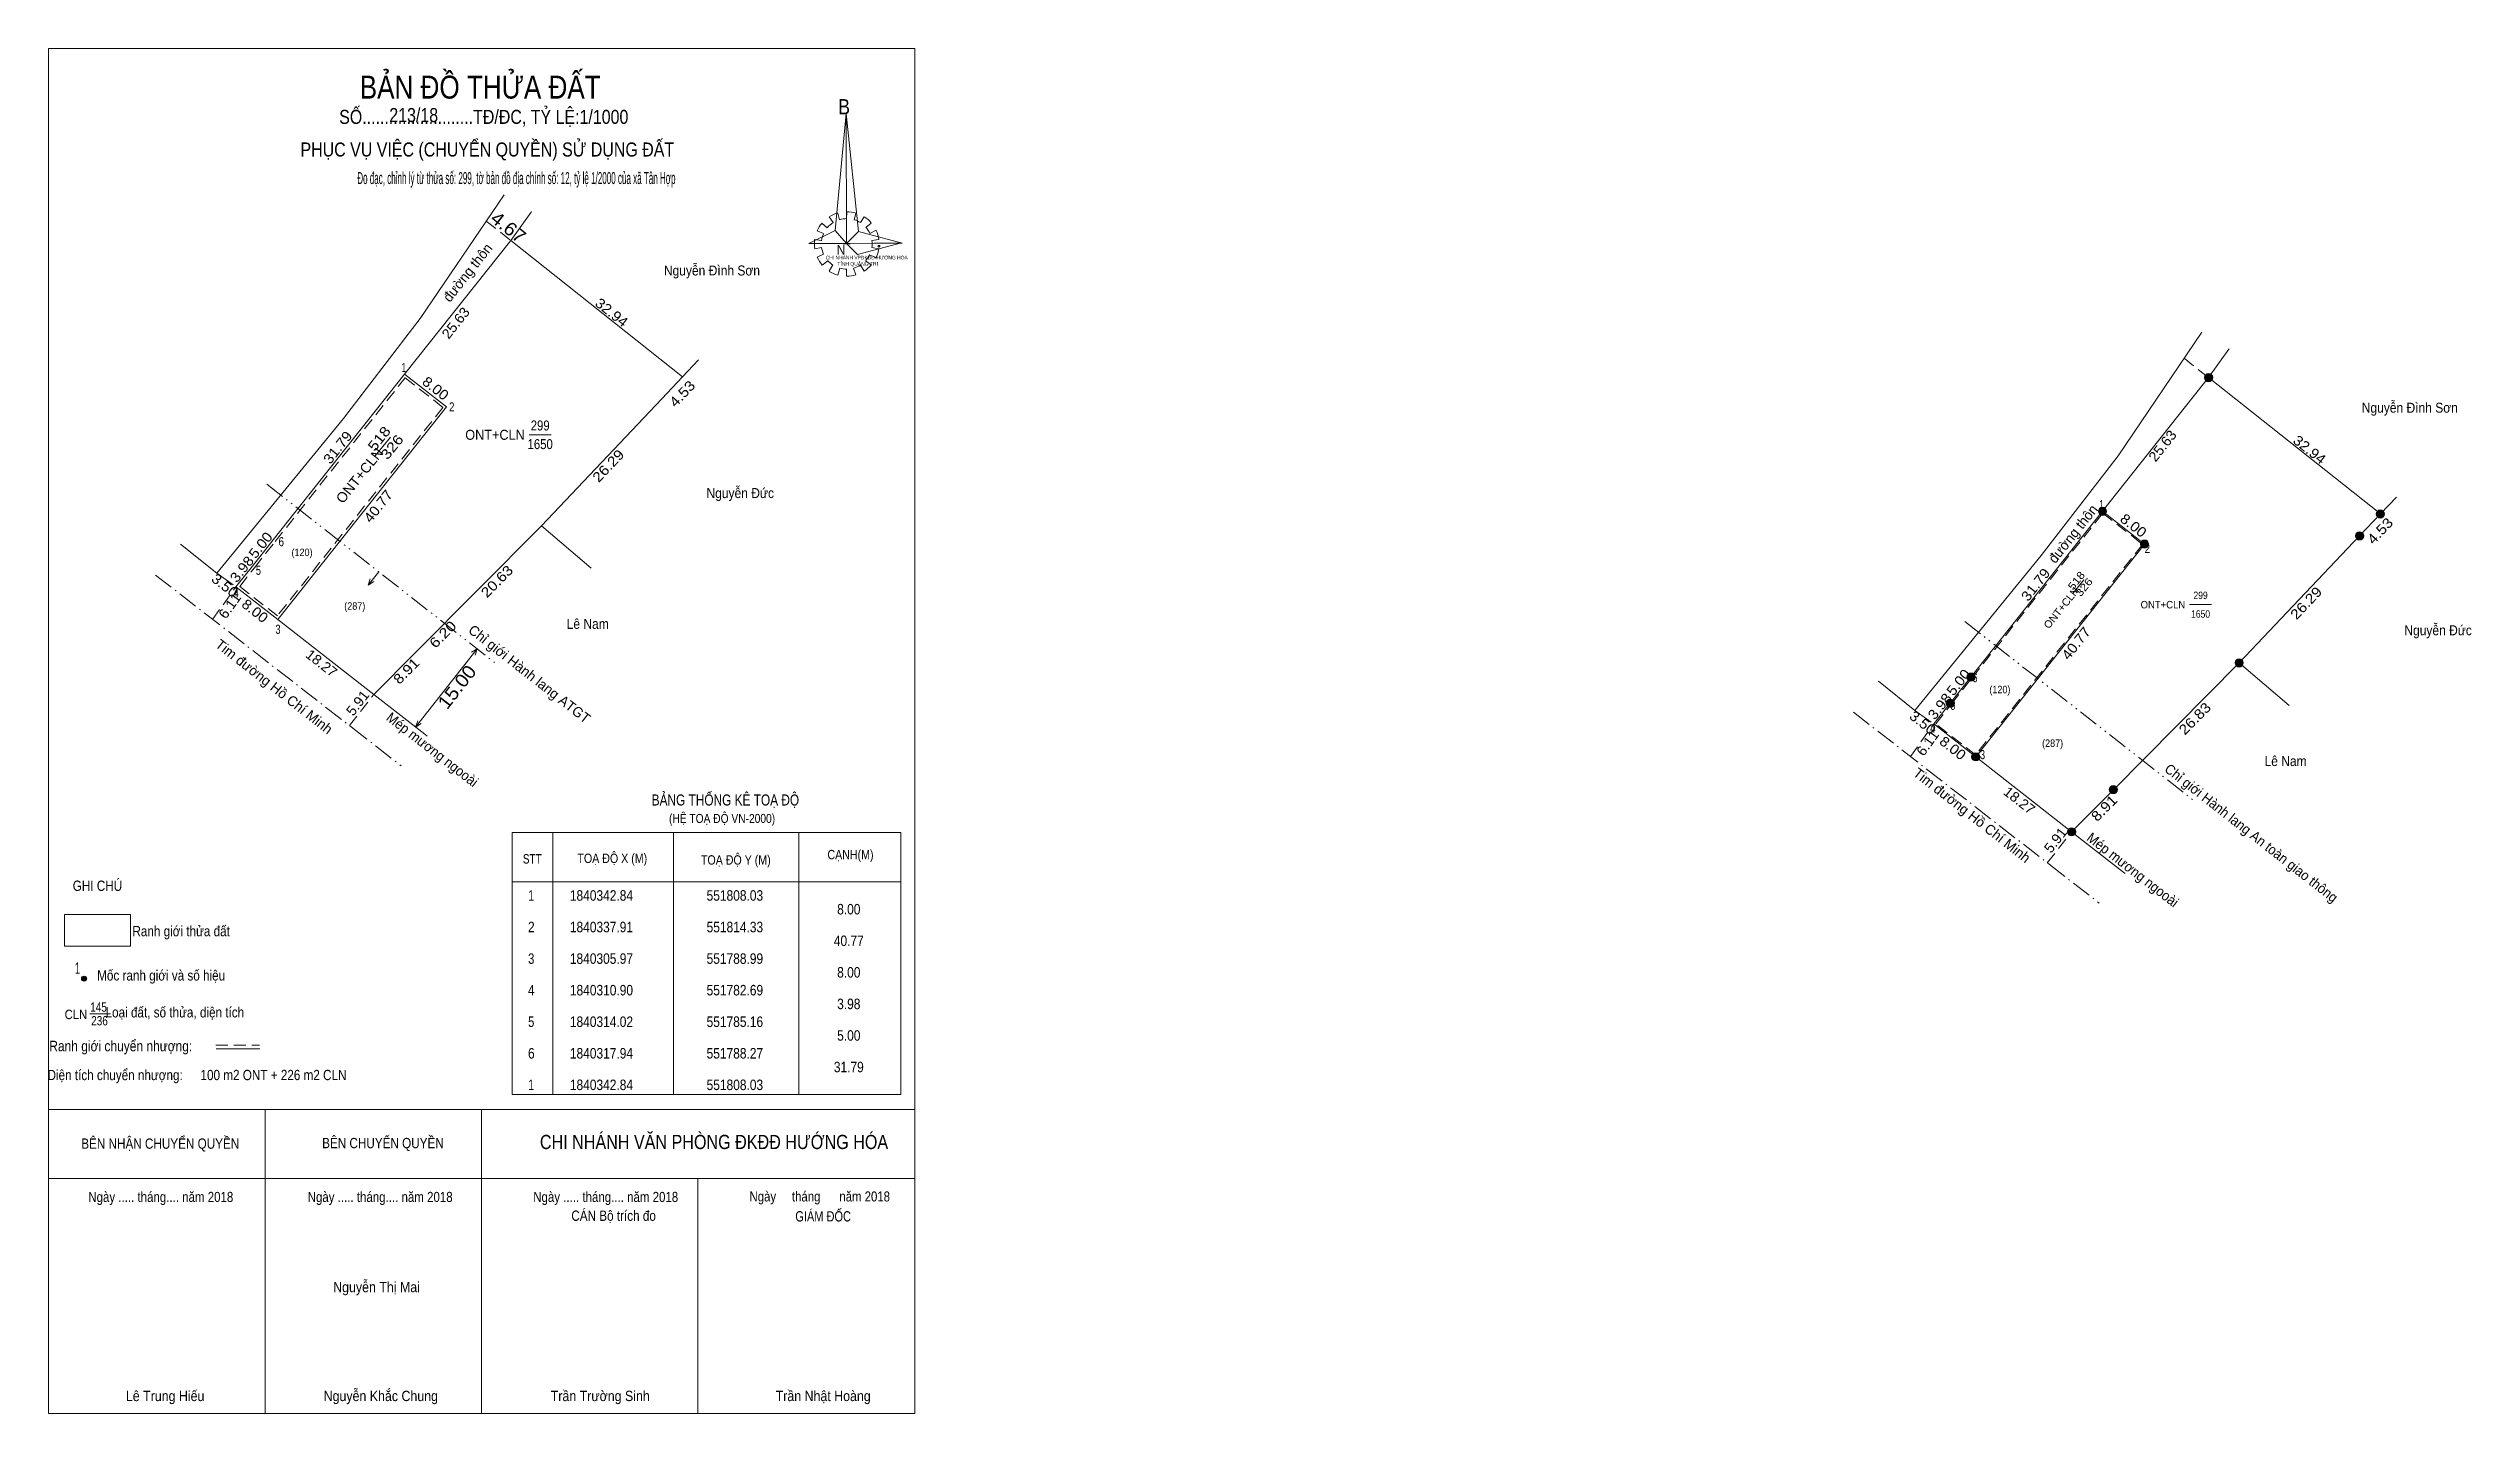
# Model space of a CAD drawing. Header units: metres. Extents: x 551500 to 551863, y 1840207 to 1840412.
import ezdxf
from ezdxf.enums import TextEntityAlignment as Align

# ---------------------------------------------------------------- set-up
doc = ezdxf.new("R2010")
doc.units = ezdxf.units.M
doc.header["$LTSCALE"] = 0.6
doc.header["$PDMODE"] = 32
doc.header["$PDSIZE"] = 0.3
for name, pattern in [('DASH_DOUBLE_DOT', [9.2, 5, -1.2, 0.3, -1.2, 0.3, -1.2]), ('DOT_DASHED', [7.7, 5, -1.2, 0.3, -1.2]), ('MEDIUM_DASHED', [4.5, 3, -1.5])]:
    doc.linetypes.add(name, pattern=pattern)
for name, color, linetype, lineweight in [('1', 7, 'Continuous', 13), ('10', 7, 'Continuous', 13), ('2', 7, 'Continuous', 13), ('22', 7, 'DASH_DOUBLE_DOT', 13), ('3', 7, 'MEDIUM_DASHED', 13), ('5', 7, 'Continuous', 13), ('52', 7, 'MEDIUM_DASHED', 13), ('60', 7, 'Continuous', 13)]:
    doc.layers.add(name, color=color, linetype=linetype, lineweight=lineweight)
doc.layers.add('59', color=7, linetype='Continuous')
doc.layers.add('7', color=7, linetype='Continuous')

msp = doc.modelspace()

# ---------------------------------------------------------------- hatches: boundary and pattern name
at = {"layer": '1'}
h = msp.add_hatch(color=256, dxfattribs=at)
edge = h.paths.add_edge_path()
edge.add_ellipse((551504.8799, 1840272.6531), major_axis=(0, 0.3755), ratio=0.95813483, start_angle=0, end_angle=360)
at = {"layer": '2'}
for points in [[(551824.5775, 1840362.92, 1), (551823.3425, 1840362.92, 1)], [(551808.647, 1840342.8429, 1), (551807.412, 1840342.8429, 1)], [(551850.3765, 1840342.441, 1), (551849.1415, 1840342.441, 1)], [(551847.2575, 1840339.15, 1), (551846.0225, 1840339.15, 1)], [(551847.2585, 1840339.149, 1), (551846.0235, 1840339.149, 1)], [(551814.9474, 1840337.9128, 1), (551813.7124, 1840337.9128, 1)], [(551829.1775, 1840320.07, 1), (551827.9425, 1840320.07, 1)], [(551788.8875, 1840317.94, 1), (551787.6525, 1840317.94, 1)], [(551785.7775, 1840314.02, 1), (551784.5425, 1840314.02, 1)], [(551789.6079, 1840305.9699, 1), (551788.3729, 1840305.9699, 1)], [(551810.2775, 1840301.03, 1), (551809.0425, 1840301.03, 1)], [(551803.9975, 1840294.71, 1), (551802.7625, 1840294.71, 1)]]:
    msp.add_hatch(color=256, dxfattribs=at).paths.add_polyline_path(points)

# ---------------------------------------------------------------- linework, layer by layer
at = {"layer": '1'}
for p, q in [((551615.686, 1840386.121), (551616.475, 1840385.43)), ((551617.358, 1840386.187), (551616.79, 1840387.043)), ((551618.083, 1840387.635), (551618.335, 1840386.615)), ((551619.408, 1840386.779), (551619.439, 1840387.833)), ((551620.795, 1840387.635), (551620.543, 1840386.582)), ((551621.489, 1840386.187), (551622.057, 1840387.043)), ((551623.098, 1840386.121), (551622.309, 1840385.463)), ((551614.582, 1840383.652), (551615.623, 1840383.488)), ((551615.623, 1840382.435), (551614.582, 1840382.27)), ((551615.939, 1840384.541), (551614.992, 1840384.936)), ((551618.903, 1840383.027), (551619.912, 1840383.027)), ((551622.877, 1840384.574), (551623.823, 1840385.035)), ((551624.264, 1840383.652), (551623.192, 1840383.488)), ((551623.192, 1840382.435), (551624.264, 1840382.27)), ((551614.992, 1840380.986), (551615.939, 1840381.447)), ((551616.569, 1840380.46), (551615.749, 1840379.801)), ((551616.79, 1840378.913), (551617.326, 1840379.834)), ((551618.398, 1840379.34), (551618.083, 1840378.32)), ((551619.408, 1840378.156), (551619.408, 1840379.176)), ((551620.448, 1840379.34), (551620.764, 1840378.353)), ((551622.057, 1840378.913), (551621.489, 1840379.801)), ((551622.246, 1840380.46), (551623.098, 1840379.834)), ((551623.854, 1840380.953), (551622.814, 1840381.348)), ((551548.391, 1840332.281), (551547.543, 1840331.752)), ((551554.675, 1840310.425), (551563.899, 1840322.211)), ((551563.05, 1840321.682), (551563.899, 1840322.211)), ((551563.589, 1840321.26), (551563.899, 1840322.211)), ((551554.985, 1840311.375), (551554.675, 1840310.425)), ((551555.524, 1840310.954), (551554.675, 1840310.425)), ((551569.191, 1840294.586), (551569.191, 1840255.286)), ((551627.57, 1840294.586), (551569.191, 1840294.586)), ((551575.26, 1840294.586), (551575.26, 1840255.286)), ((551593.404, 1840294.586), (551593.404, 1840255.286)), ((551612.217, 1840294.586), (551612.217, 1840255.286)), ((551627.57, 1840294.586), (551627.57, 1840255.286)), ((551627.57, 1840287.175), (551569.222, 1840287.175)), ((551505.741, 1840267.397), (551508.849, 1840267.397)), ((551524.702, 1840262.099), (551531.277, 1840262.099)), ((551627.57, 1840255.286), (551569.191, 1840255.286)), ((551499.525, 1840253.021), (551629.633, 1840253.021)), ((551532.052, 1840253.021), (551532.052, 1840207.356)), ((551564.579, 1840253.021), (551564.579, 1840207.356)), ((551499.525, 1840242.666), (551629.633, 1840242.666)), ((551597.076, 1840242.666), (551597.076, 1840207.356))]:
    msp.add_line(p, q, dxfattribs=at)
at = {"layer": '1', "linetype": 'MEDIUM_DASHED'}
msp.add_line((551524.663, 1840262.685), (551531.239, 1840262.685), dxfattribs=at)
at = {"layer": '1'}
for points in [[(551499.525, 1840207.356), (551499.525, 1840412.344), (551629.633, 1840412.344), (551629.633, 1840207.356)], [(551499.525, 1840207.356), (551499.525, 1840412.344), (551629.633, 1840412.344), (551629.633, 1840207.356)], [(551619.345, 1840402.579), (551619.408, 1840383.06), (551617.705, 1840385.002)], [(551619.345, 1840402.579), (551619.408, 1840383.06), (551621.205, 1840384.87)], [(551613.731, 1840383.06), (551617.705, 1840385.002), (551619.408, 1840383.06)], [(551627.733, 1840383.126), (551619.408, 1840383.06), (551621.205, 1840384.87)], [(551627.67, 1840383.159), (551621.048, 1840381.381), (551619.408, 1840383.06)], [(551501.931, 1840282.267), (551511.822, 1840282.267), (551511.822, 1840277.549), (551501.931, 1840277.549)]]:
    msp.add_lwpolyline(points, close=True, dxfattribs=at)
at = {"layer": '1', "linetype": 'MEDIUM_DASHED'}
for points in [[(551553.09, 1840362.886), (551558.76, 1840358.449), (551533.918, 1840327.132), (551528.247, 1840331.57), (551530.468, 1840334.374), (551533.578, 1840338.294)], [(551808.063, 1840342.563), (551814.048, 1840337.879), (551788.957, 1840306.25), (551782.972, 1840310.934), (551785.317, 1840313.896), (551788.427, 1840317.816)]]:
    msp.add_lwpolyline(points, close=True, dxfattribs=at)
at = {"layer": '1'}
msp.add_lwpolyline([(551547.853, 1840332.702), (551547.543, 1840331.752), (551549.124, 1840333.772)], dxfattribs=at)
for centre, major_axis, start_param, end_param in [((551619.4237, 1840382.992), (4.8645, 0), 2.43958176, 2.72400246), ((551619.4237, 1840382.992), (3.8124, 0), 2.13373541, 2.44496261), ((551619.4237, 1840382.992), (4.8645, 0), 1.84955988, 2.13900916), ((551619.4237, 1840382.992), (3.8124, 0), 1.56985589, 1.85611068), ((551619.4237, 1840382.992), (4.8645, 0), 1.27924208, 1.56332225), ((551619.4237, 1840382.992), (3.8124, 0), 1.00270906, 1.2755622), ((551619.4237, 1840382.992), (4.8645, 0), 0.71056237, 0.99687234), ((551619.4237, 1840382.992), (4.8645, 0), 3.00667928, 3.29139349), ((551619.4237, 1840382.992), (3.8124, 0), 2.72368549, 3.01515824), ((551619.4237, 1840382.992), (3.8124, 0), 3.28229955, 3.56105054), ((551619.4237, 1840382.992), (3.8124, 0), 0.42678376, 0.70646463), ((551619.4237, 1840382.992), (3.8124, 0), 6.13558388, 6.41618463), ((551619.4237, 1840382.992), (4.8645, 0), 0.1390515, 0.43393316), ((551619.4237, 1840382.992), (4.8645, 0), 3.56988637, 3.85691866), ((551619.4237, 1840382.992), (3.8124, 0), 3.86077574, 4.13258255), ((551619.3959, 1840382.9631), (4.8645, 0), 4.1470906, 4.43659307), ((551619.4237, 1840382.992), (3.8124, 0), 4.43854677, 4.71314001), ((551619.4237, 1840382.992), (3.8124, 0), 4.99087134, 5.28933161), ((551619.4237, 1840382.992), (4.8645, 0), 5.28561416, 5.56798705), ((551619.4237, 1840382.992), (3.8124, 0), 5.56137327, 5.83951437), ((551619.4237, 1840382.992), (4.8645, 0), 5.85230288, 6.13839648), ((551619.4237, 1840382.992), (4.8645, 0), 4.71301008, 4.99761054)]:
    msp.add_ellipse(centre, major_axis=major_axis, ratio=0.995001, start_param=start_param, end_param=end_param, dxfattribs=at)
at = {"layer": '1', "lineweight": 25}
msp.add_ellipse((551504.8799, 1840272.6531), major_axis=(0, 0.3755), ratio=0.958135, dxfattribs=at)
at = {"layer": '1'}
msp.add_point((551624.264, 1840382.665), dxfattribs=at)
at = {"layer": '10'}
for p, q in [((551553.024, 1840363.446), (551568.954, 1840383.523)), ((551568.954, 1840383.523), (551594.753, 1840363.044)), ((551808.029, 1840342.843), (551823.96, 1840362.92)), ((551823.96, 1840362.92), (551849.759, 1840342.441)), ((551548.609, 1840351.146), (551550.895, 1840353.996)), ((551571.729, 1840354.327), (551575.008, 1840354.327)), ((551573.554, 1840340.673), (551581.044, 1840334.283)), ((551803.615, 1840330.543), (551805.233, 1840332.56)), ((551821.112, 1840328.82), (551824.391, 1840328.82)), ((551533.985, 1840326.573), (551548.374, 1840315.313)), ((551828.56, 1840320.07), (551836.05, 1840313.68)), ((551788.99, 1840305.97), (551803.38, 1840294.71))]:
    msp.add_line(p, q, dxfattribs=at)
for points in [[(551519.364, 1840337.913), (551524.824, 1840333.533), (551543.834, 1840356.783), (551555.354, 1840371.793), (551567.96, 1840390.356)], [(551568.954, 1840383.523), (551572.012, 1840387.783), (551572.058, 1840387.846)], [(551774.37, 1840317.31), (551779.83, 1840312.93), (551798.84, 1840336.18), (551810.36, 1840351.19), (551822.966, 1840369.754)], [(551594.753, 1840363.044), (551594.754, 1840363.043), (551597.161, 1840365.583)], [(551823.96, 1840362.92), (551827.018, 1840367.18), (551827.064, 1840367.243)], [(551533.985, 1840326.573), (551527.684, 1840331.503), (551530.154, 1840334.623), (551533.264, 1840338.543), (551553.024, 1840363.446)], [(551553.024, 1840363.446), (551559.324, 1840358.516), (551533.985, 1840326.573)], [(551573.554, 1840340.673), (551591.635, 1840359.752), (551591.634, 1840359.753), (551594.753, 1840363.044)], [(551788.99, 1840305.97), (551782.69, 1840310.9), (551785.16, 1840314.02), (551788.27, 1840317.94), (551808.029, 1840342.843)], [(551808.029, 1840342.843), (551814.33, 1840337.913), (551788.99, 1840305.97)], [(551828.56, 1840320.07), (551846.641, 1840339.149), (551846.64, 1840339.15), (551849.759, 1840342.441)], [(551849.759, 1840342.441), (551849.76, 1840342.44), (551852.167, 1840344.98)], [(551548.374, 1840315.313), (551554.654, 1840321.633), (551573.554, 1840340.673)], [(551803.38, 1840294.71), (551809.66, 1840301.03), (551828.56, 1840320.07)], [(551548.374, 1840315.313), (551556.044, 1840309.363), (551556.421, 1840309.071)], [(551803.38, 1840294.71), (551811.05, 1840288.76), (551811.427, 1840288.468)]]:
    msp.add_lwpolyline(points, dxfattribs=at)
at = {"layer": '10', "linetype": 'DOT_DASHED'}
for points in [[(551515.609, 1840333.274), (551544.994, 1840310.453), (551552.503, 1840304.621)], [(551770.615, 1840312.672), (551800, 1840289.85), (551807.508, 1840284.018)]]:
    msp.add_lwpolyline(points, dxfattribs=at)
at = {"layer": '2', "linetype": 'MEDIUM_DASHED'}
msp.add_line((551820.294, 1840365.818), (551823.955, 1840362.913), dxfattribs=at)
at = {"layer": '2'}
for centre in [(551823.96, 1840362.92), (551808.0295, 1840342.8429), (551849.759, 1840342.441), (551846.64, 1840339.15), (551846.641, 1840339.149), (551814.3299, 1840337.9128), (551828.56, 1840320.07), (551788.27, 1840317.94), (551785.16, 1840314.02), (551788.9904, 1840305.9699), (551809.66, 1840301.03), (551803.38, 1840294.71)]:
    msp.add_circle(centre, 0.6175, dxfattribs=at)
at = {"layer": '22'}
for p, q in [((551524.824, 1840333.533), (551527.684, 1840331.503)), ((551779.83, 1840312.93), (551782.69, 1840310.9))]:
    msp.add_line(p, q, dxfattribs=at)
at = {"layer": '3'}
msp.add_line((551565.288, 1840386.421), (551568.949, 1840383.516), dxfattribs=at)
at = {"layer": '5'}
msp.add_lwpolyline([(551499.525, 1840412.344), (551629.632, 1840412.344), (551629.632, 1840207.352), (551499.525, 1840207.352)], close=True, dxfattribs=at)
at = {"layer": '52', "linetype": 'DASH_DOUBLE_DOT'}
for p, q in [((551532.33, 1840346.914), (551567.059, 1840319.738)), ((551787.336, 1840326.311), (551822.065, 1840299.136))]:
    msp.add_line(p, q, dxfattribs=at)
at = {"layer": '52'}
for p, q in [((551524.181, 1840326.617), (551527.684, 1840331.503)), ((551544.731, 1840310.657), (551548.374, 1840315.313)), ((551779.186, 1840306.014), (551782.69, 1840310.9)), ((551799.737, 1840290.054), (551803.38, 1840294.71))]:
    msp.add_line(p, q, dxfattribs=at)
at = {"layer": '60'}
msp.add_lwpolyline([(551808.03, 1840342.843), (551814.33, 1840337.913), (551788.99, 1840305.97), (551782.69, 1840310.9), (551785.16, 1840314.02), (551788.27, 1840317.94)], close=True, dxfattribs=at)

# ---------------------------------------------------------------- texts
at = {"layer": '1'}
for s, height, width, p in [('BẢN ĐỒ THỬA ĐẤT', 3.444, 0.85, (551564.3705, 1840404.819)), ('SỐ.........................TĐ/ĐC, TỶ LỆ:1/1000', 2.109, 0.85, (551564.9045, 1840401.017)), ('213/18', 2.109, 0.85, (551554.385, 1840401.291)), ('PHỤC VỤ VIỆC (CHUYỂN QUYỀN) SỬ DỤNG ĐẤT', 2.109, 0.85, (551565.439, 1840396.117)), ('1', 1.371, 0.65, (551552.905, 1840363.744)), ('2', 1.371, 0.8, (551560.098, 1840357.83)), ('1', 1.371, 0.65, (551807.868, 1840343.159)), ('6', 1.371, 0.8, (551534.4925, 1840337.591)), ('2', 1.371, 0.8, (551814.759, 1840336.567)), ('5', 1.371, 0.75, (551531.0595, 1840333.298)), ('4', 1.371, 0.8, (551527.695, 1840329.918)), ('3', 1.371, 0.75, (551533.9975, 1840324.445)), ('6', 1.371, 0.8, (551788.8565, 1840317.176)), ('5', 1.371, 0.75, (551785.5655, 1840313.026)), ('4', 1.371, 0.8, (551782.541, 1840309.584)), ('3', 1.371, 0.75, (551790.0105, 1840305.619)), ('BẢNG THỐNG KÊ TOẠ ĐỘ ', 1.663, 0.8, (551601.446, 1840298.659)), ('(HỆ TOẠ ĐỘ VN-2000)', 1.35, 0.85, (551600.695, 1840296.042)), ('TOẠ ĐỘ X (M)', 1.406, 0.85, (551584.2095, 1840290.029)), ('TOẠ ĐỘ Y (M)', 1.406, 0.85, (551602.761, 1840289.783)), ('CẠNH(M)', 1.406, 0.85, (551619.9835, 1840290.585)), ('GHI CHÚ', 1.546, 0.85, (551506.8855, 1840285.837)), ('STT ', 1.406, 0.8, (551572.4025, 1840289.949)), ('Ranh giới thửa đất', 1.546, 0.85, (551519.456, 1840279.021)), ('1', 1.687, 0.65, (551503.889, 1840273.398)), ('Mốc ranh giới và số hiệu', 1.546, 0.85, (551516.4525, 1840272.379)), ('Loại đất, số thửa, diện tích', 1.546, 0.85, (551518.5095, 1840266.835)), ('Ranh giới chuyển nhượng:', 1.583, 0.85, (551510.3845, 1840261.753)), ('Diện tích chuyển nhượng:', 1.546, 0.85, (551509.536, 1840257.416)), ('100 m2 ONT + 226 m2 CLN', 1.546, 0.85, (551533.325, 1840257.416))]:
    msp.add_text(s, height=height, dxfattribs=dict(at, width=width)).set_placement(p, align=Align.CENTER)
for s, height, width, p in [('B', 2.291, 0.85, (551618.169, 1840402.449)), ('N', 1.432, 0.9, (551617.937, 1840381.393)), ('CHI NHÁNH VPĐKĐĐ-HƯỚNG HÓA', 0.542, 0.85, (551616.268, 1840380.67)), ('TỈNH QUẢNG TRỊ', 0.544, 0.9, (551618.01, 1840379.73)), ('145', 1.406, 0.8, (551505.785, 1840267.687)), ('236', 1.406, 0.8, (551505.936, 1840265.635))]:
    msp.add_text(s, height=height, dxfattribs=dict(at, width=width)).set_placement(p)
at = {"layer": '1', "width": 1.1}
for s, rotation, p in [('4.67', 321.569, (551567.9764, 1840384.7169)), ('15.00', 51.957, (551561.6709, 1840315.8452))]:
    msp.add_text(s, height=2, rotation=rotation, dxfattribs=at).set_placement(p, align=Align.CENTER)
at = {"layer": '1'}
for s, height, width, p in [('CLN', 1.406, 0.9, (551505.345, 1840266.582)), ('BÊN NHẬN CHUYỂN QUYỀN', 1.546, 0.85, (551528.179, 1840247.115)), ('BÊN CHUYỂN QUYỀN', 1.546, 0.85, (551558.889, 1840247.194)), ('CHI NHÁNH VĂN PHÒNG ĐKĐĐ HƯỚNG HÓA', 2.13, 0.85, (551625.637, 1840247.068)), ('Ngày ..... tháng.... năm 2018', 1.518, 0.85, (551527.283, 1840239.12)), ('Ngày ..... tháng.... năm 2018', 1.518, 0.85, (551560.229, 1840239.12)), ('Ngày ..... tháng.... năm 2018', 1.518, 0.85, (551594.108, 1840239.12)), ('Ngày     tháng      năm 2018', 1.504, 0.85, (551625.916, 1840239.2)), ('CÁN Bộ trích đo', 1.546, 0.85, (551590.752, 1840236.288)), ('GIÁM ĐỐC', 1.546, 0.8, (551620.061, 1840236.19)), ('Nguyễn Thị Mai', 1.546, 0.9, (551555.316, 1840225.575)), ('Lê Trung Hiếu', 1.546, 0.9, (551522.945, 1840209.219)), ('Nguyễn Khắc Chung', 1.546, 0.9, (551558.028, 1840209.219)), ('Trần Trường Sinh', 1.546, 0.9, (551589.837, 1840209.219)), ('Trần Nhật Hoàng', 1.546, 0.9, (551623.02, 1840209.219))]:
    msp.add_text(s, height=height, dxfattribs=dict(at, width=width)).set_placement(p, align=Align.RIGHT)
at = {"layer": '10'}
for s, rotation, p in [('đường thôn', 51.569, (551563.0661, 1840378.2198)), ('đường thôn', 51.569, (551804.1851, 1840338.9918)), ('Tim đường Hồ Chí Minh', 321.957, (551532.9503, 1840315.9173)), ('Tim đường Hồ Chí Minh', 321.957, (551787.9563, 1840296.5983))]:
    msp.add_text(s, height=1.5, rotation=rotation, dxfattribs=at).set_placement(p, align=Align.CENTER)
at = {"layer": '10', "width": 0.9}
for s, p in [('Nguyễn Đình Sơn', (551591.958, 1840378.251)), ('Nguyễn Đình Sơn', (551846.963, 1840357.648)), ('Nguyễn Đức', (551598.357, 1840344.828)), ('Lê Nam', (551577.359, 1840325.188)), ('Nguyễn Đức', (551853.363, 1840324.225)), ('Lê Nam', (551832.364, 1840304.585))]:
    msp.add_text(s, height=1.5, dxfattribs=at).set_placement(p)
at = {"layer": '10'}
for s, height, rotation, width, p in [('25.63', 1.5, 51.569, 1.05, (551561.2816, 1840370.6583)), ('32.94', 1.5, 321.558, 1.1, (551583.6492, 1840372.1123)), ('8.00', 1.5, 321.957, 1.1, (551557.2043, 1840360.7209)), ('4.53', 1.5, 46.537, 1.15, (551595.2566, 1840359.9831)), ('31.79', 1.5, 51.569, 1.1, (551543.5639, 1840351.9603)), ('518', 1.5, 51.272, 1.2, (551549.7817, 1840353.2878)), ('326', 1.5, 51.272, 1.2, (551551.7127, 1840352.0333)), ('25.63', 1.5, 51.569, 1.05, (551817.6326, 1840352.2083)), ('32.94', 1.5, 321.558, 1.1, (551838.6552, 1840351.5093)), ('26.29', 1.5, 46.538, 1.15, (551584.1512, 1840349.1496)), ('40.77', 1.5, 51.573, 1.1, (551549.6482, 1840343.1434)), ('8.00', 1.5, 321.957, 1.1, (551812.2093, 1840340.1179)), ('5.00', 1.5, 51.573, 1.1, (551531.9708, 1840337.2889)), ('4.53', 1.5, 46.537, 1.15, (551850.2626, 1840339.3811)), ('3.98', 1.5, 51.633, 1.1, (551529.1642, 1840333.689)), ('3.50', 1.5, 321.957, 1.1, (551525.5513, 1840331.1139)), ('20.63', 1.5, 45.211, 1.15, (551567.4201, 1840331.7951)), ('31.79', 1.5, 51.569, 1.1, (551798.5699, 1840331.3573)), ('518', 1.124, 51.272, 1.2, (551804.546, 1840332.0759)), ('326', 1.124, 51.272, 1.2, (551805.6985, 1840331.0889)), ('8.00', 1.5, 321.957, 1.1, (551530.0753, 1840327.2959)), ('26.29', 1.5, 46.538, 1.15, (551839.1572, 1840328.5466)), ('6.20', 1.5, 45.182, 1.2, (551559.2929, 1840323.8239)), ('40.77', 1.5, 51.573, 1.1, (551804.6542, 1840322.5414)), ('18.27', 1.5, 321.957, 1.05, (551540.0693, 1840319.4313)), ('8.91', 1.5, 45.182, 1.15, (551553.8058, 1840318.3364)), ('5.00', 1.5, 51.573, 1.1, (551786.9768, 1840316.6859)), ('3.98', 1.5, 51.633, 1.1, (551784.1692, 1840313.087)), ('26.83', 1.5, 45.211, 1.15, (551822.4261, 1840311.1931)), ('3.50', 1.5, 321.957, 1.1, (551780.5573, 1840310.5109)), ('8.00', 1.5, 321.957, 1.1, (551785.0813, 1840306.6929)), ('18.27', 1.5, 321.957, 1.05, (551795.0753, 1840298.8283)), ('8.91', 1.5, 45.182, 1.15, (551808.8118, 1840297.7334))]:
    msp.add_text(s, height=height, rotation=rotation, dxfattribs=dict(at, width=width)).set_placement(p, align=Align.CENTER)
at = {"layer": '10', "width": 0.95}
for height, p in [(1.5, (551571.07, 1840353.577)), (1.124, (551820.451, 1840328.258))]:
    msp.add_text('ONT+CLN', height=height, dxfattribs=at).set_placement(p, align=Align.RIGHT)
at = {"layer": '10'}
for s, height, width, p in [('1650', 1.5, 0.85, (551573.3765, 1840352.178)), ('299', 1.5, 0.85, (551573.3765, 1840354.977)), ('(120)', 1.124, 0.9, (551537.612, 1840336.115)), ('(287)', 1.124, 0.9, (551545.53, 1840328.056)), ('1650', 1.124, 0.85, (551822.759, 1840326.858)), ('299', 1.124, 0.85, (551822.758, 1840329.657)), ('(120)', 1.124, 0.9, (551792.618, 1840315.513)), ('(287)', 1.124, 0.9, (551800.535, 1840307.454))]:
    msp.add_text(s, height=height, dxfattribs=dict(at, width=width)).set_placement(p, align=Align.CENTER)
at = {"layer": '10', "width": 1.05}
for height, p in [(1.5, (551549.9295, 1840351.5936)), (1.124, (551804.599, 1840330.8718))]:
    msp.add_text('ONT+CLN', height=height, rotation=51.272, dxfattribs=at).set_placement(p, align=Align.RIGHT)
at = {"layer": '52'}
for s, rotation, width, p in [('6.11', 54.355, 1.05, (551527.3653, 1840328.2184)), ('5.91', 51.957, 1.05, (551546.552, 1840313.5928)), ('Mép mương ngooài', 322.223, 0.95, (551556.7251, 1840306.4736)), ('6.11', 54.355, 1.05, (551782.3713, 1840307.6154)), ('Chỉ giới Hành lang An toàn giao thông', 321.957, 0.95, (551829.9168, 1840293.9325)), ('5.91', 51.957, 1.05, (551801.558, 1840292.9898)), ('Mép mương ngooài', 322.223, 0.95, (551812.1161, 1840288.4086))]:
    msp.add_text(s, height=1.5, rotation=rotation, dxfattribs=dict(at, width=width)).set_placement(p, align=Align.CENTER)
msp.add_text('Chỉ giới Hành lang ATGT', height=1.5, rotation=321.957, dxfattribs=at).set_placement((551571.3018, 1840317.8097), align=Align.CENTER)
at = {"layer": '59'}
for s, width, p in [(' 1', 0.75, (551571.7975, 1840284.36)), (' 1840342.84', 0.85, (551582.3305, 1840284.36)), (' 551808.03', 0.85, (551602.3675, 1840284.36)), (' 2', 0.85, (551571.797, 1840279.62)), (' 1840337.91', 0.85, (551582.3305, 1840279.62)), (' 551814.33', 0.85, (551602.3675, 1840279.62)), (' 8.00', 0.85, (551619.4805, 1840282.298)), (' 40.77', 0.85, (551619.4815, 1840277.558)), (' 3', 0.8, (551571.7965, 1840274.88)), (' 1840305.97', 0.85, (551582.33, 1840274.88)), (' 551788.99', 0.85, (551602.3675, 1840274.88)), (' 8.00', 0.85, (551619.4805, 1840272.818)), (' 4', 0.85, (551571.7975, 1840270.14)), (' 1840310.90', 0.85, (551582.3305, 1840270.14)), (' 551782.69', 0.85, (551602.3675, 1840270.14)), (' 3.98', 0.85, (551619.481, 1840268.078)), (' 5', 0.8, (551571.797, 1840265.4)), (' 1840314.02', 0.85, (551582.33, 1840265.4)), (' 551785.16', 0.85, (551602.367, 1840265.4)), (' 5.00', 0.85, (551619.4805, 1840263.338)), (' 6', 0.85, (551571.797, 1840260.66)), (' 1840317.94', 0.85, (551582.3305, 1840260.66)), (' 551788.27', 0.85, (551602.367, 1840260.66)), (' 31.79', 0.85, (551619.481, 1840258.598)), (' 1', 0.75, (551571.7975, 1840255.92)), (' 1840342.84', 0.85, (551582.3305, 1840255.92)), (' 551808.03', 0.85, (551602.3675, 1840255.92))]:
    msp.add_text(s, height=1.58, dxfattribs=dict(at, width=width)).set_placement(p, align=Align.CENTER)
at = {"layer": '7', "width": 0.5}
msp.add_text('Đo đạc, chỉnh lý từ thửa số: 299, tờ bản đồ địa chính số: 12, tỷ lệ 1/2000 của xã Tân Hợp', height=1.807, dxfattribs=at).set_placement((551569.8065, 1840391.982), align=Align.CENTER)

doc.saveas('drawing.dxf')
